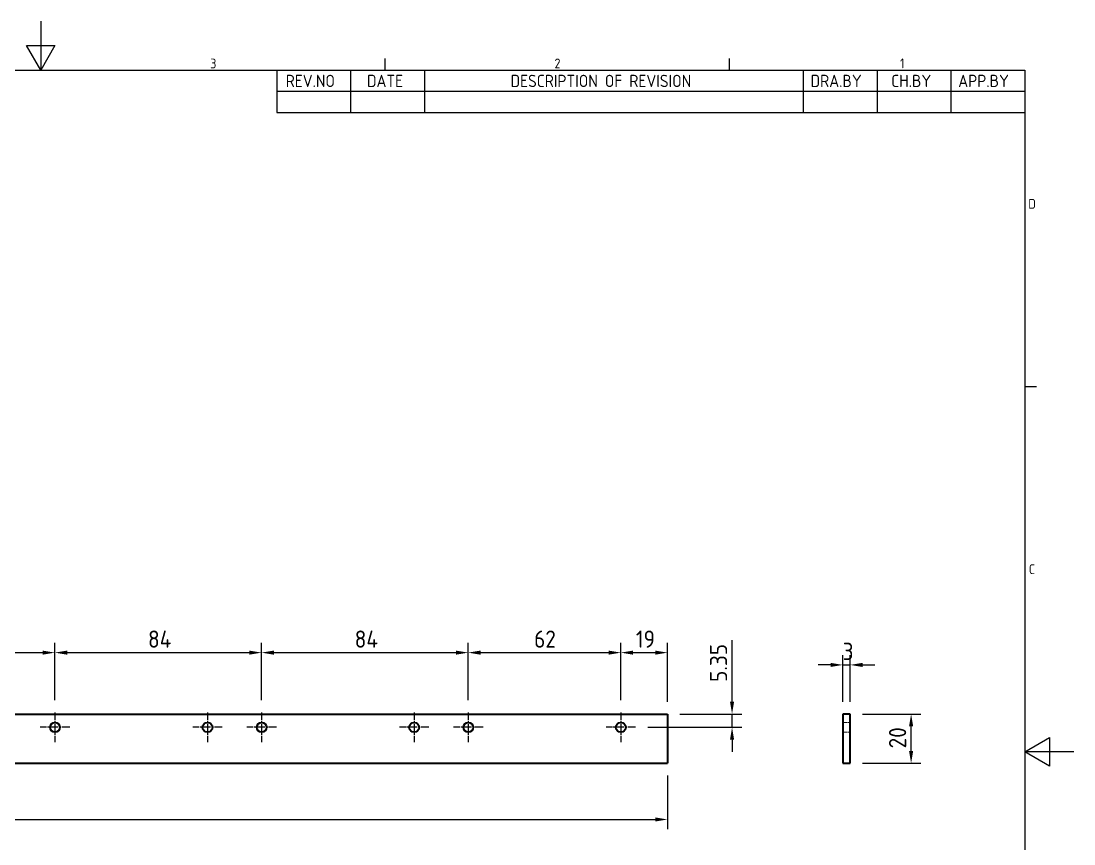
# Model space of a CAD drawing. Header units: millimetres. Extents: x 0 to 840, y 0 to 594.
# Drawn here: x 412 to 840, y 259.6 to 594 of the extents above; entities that cross this region are included whole.
import ezdxf

# ---------------------------------------------------------------- set-up
doc = ezdxf.new("R2010")
doc.units = ezdxf.units.MM
doc.header["$LTSCALE"] = 2
doc.linetypes.add('CHAIN', pattern=[0.35429999999999995, 0.2362, -0.0295, 0.0591, -0.0295])
doc.linetypes.add('DASHED', pattern=[0.2067, 0.1654, -0.0413])
doc.layers.get('0').update_dxf_attribs({"color": 3, "lineweight": 25})
for name, color, linetype, lineweight in [('가려진 것(ISO)', 2, 'DASHED', 18), ('가시적인 것(ISO)', 3, 'Continuous', 40), ('경계(ISO)', 7, 'Continuous', 25), ('기호(ISO)', 5, 'Continuous', 25), ('중심 표식(ISO)', 1, 'Continuous', 25), ('치수(ISO)', 2, 'Continuous', 25)]:
    doc.layers.add(name, color=color, linetype=linetype, lineweight=lineweight)
doc.styles.add('ISO ProportionalPSTEK', font='isocp.shx')
doc.styles.add('문자 텍스트_PSTEK_POSCO', font='isocp.shx')
doc.styles.add('치수 텍스트_PSTEK_POSCO', font='isocp.shx')
doc.dimstyles.new('치수_PSTEK_POSCO', dxfattribs={"dimscale": 2, "dimtxt": 3.5, "dimasz": 2.5, "dimexe": 2, "dimexo": 2.5, "dimgap": 1, "dimtad": 1, "dimrnd": 1e-08, "dimdsep": 46, "dimtxsty": '치수 텍스트_PSTEK_POSCO', "dimcen": 0.09, "dimdle": 10, "dimclrd": 7, "dimclre": 7, "dimclrt": 2, "dimadec": 1, "dimazin": 2, "dimtfac": 1, "dimtmove": 0, "dimatfit": 3, "dimfxl": 0, "dimtolj": 1, "dimlwd": -1, "dimlwe": -1, "dimarcsym": 0})

# ---------------------------------------------------------------- blocks, each defined once
blk = doc.blocks.new('경계 Default Border')
at = {"layer": '경계(ISO)'}
for p, q in [((280, 287.0000076293945), (280, 289.4000053405762)), ((350, 287.0000076293945), (350, 289.4000053405762)), ((410, 222.7499961853027), (412.400016784668, 222.7499961853027))]:
    blk.add_line(p, q, dxfattribs=at)
at = {"layer": '경계(ISO)', "flags": 128}
for points in [[(210, 297.0000076293945), (210, 287.0000076293945), (207.1132469177246, 292.0000076293945), (212.8867530822754, 292.0000076293945), (210, 287.0000076293945)], [(10, 10), (10, 287.0000076293945), (410, 287.0000076293945), (410, 10), (10, 10)], [(420, 148.5000038146973), (410, 148.5000038146973), (415, 151.3867473602295), (415, 145.6132507324219), (410, 148.5000038146973)]]:
    blk.add_lwpolyline(points, dxfattribs=at)
at = {"layer": '경계(ISO)', "color": 2, "char_height": 2.000000029802322, "attachment_point": 7, "style": '문자 텍스트_PSTEK_POSCO'}
for s, insert in [('3', (244.4456930345745, 287.3809296778403)), ('2', (314.418492964537, 287.3809296778403)), ('1', (384.6573774223157, 287.4)), ('D', (410.718846771929, 258.8559296629392)), ('C', (410.8296930082771, 184.6059296629392))]:
    blk.add_mtext(s, dxfattribs=dict(at, insert=insert))
blk = doc.blocks.new('리비전 내역')
at = {"layer": '기호(ISO)'}
for p, q in [((258, 287.0000076293945), (410, 287.0000076293945)), ((258, 287.0000076293945), (258, 282.7200076293945)), ((273, 287.0000076293945), (273, 282.7200076293945)), ((288, 287.0000076293945), (288, 282.7200076293945)), ((365, 287.0000076293945), (365, 282.7200076293945)), ((380, 287.0000076293945), (380, 282.7200076293945)), ((395, 287.0000076293945), (395, 282.7200076293945)), ((410, 287.0000076293945), (410, 282.7200076293945)), ((258, 282.7200076293945), (410, 282.7200076293945)), ((258, 282.7200076293945), (258, 278.4400076293945)), ((273, 282.7200076293945), (273, 278.4400076293945)), ((288, 282.7200076293945), (288, 278.4400076293945)), ((365, 282.7200076293945), (365, 278.4400076293945)), ((380, 282.7200076293945), (380, 278.4400076293945)), ((395, 282.7200076293945), (395, 278.4400076293945)), ((410, 282.7200076293945), (410, 278.4400076293945)), ((258, 278.4400076293945), (410, 278.4400076293945))]:
    blk.add_line(p, q, dxfattribs=at)
at = {"layer": '기호(ISO)', "color": 2, "char_height": 2.5, "attachment_point": 7, "style": 'ISO ProportionalPSTEK'}
for s, insert in [('REV.NO', (259.7871163682308, 283.5831900503393)), ('DATE', (276.3142317728366, 283.5831900503393)), ('DESCRIPTION OF REVISION', (305.5070204333629, 283.5831900503393)), ('DRA.BY', (366.4757339553204, 283.5831900503393)), ('CH.BY', (382.8642915086117, 283.5831900503393)), ('APP.BY', (396.4777339604404, 283.5831900503393))]:
    blk.add_mtext(s, dxfattribs=dict(at, insert=insert))
blk = doc.blocks.new('*D26')
at = {"layer": 'Defpoints', "color": 0, "transparency": 16777216}
for p in [(425.8122246087001, 337.3039460115539), (341.8122246087, 312.9719294136731), (425.8122246087001, 312.9719294136731)]:
    blk.add_point(p, dxfattribs=at)
at = {"layer": '치수(ISO)', "color": 7, "transparency": 16777216}
for p, q in [((341.8122246087, 317.9719294136731), (341.8122246087, 341.3039460115539)), ((425.8122246087001, 317.9719294136731), (425.8122246087001, 341.3039460115539)), ((346.8122246087, 337.3039460115539), (420.8122246087001, 337.3039460115539))]:
    blk.add_line(p, q, dxfattribs=at)
for points in [[(346.8122246087, 338.1372793448872), (346.8122246087, 336.4706126782206), (341.8122246087, 337.3039460115539)], [(420.8122246087001, 338.1372793448872), (420.8122246087001, 336.4706126782206), (425.8122246087001, 337.3039460115539)]]:
    blk.add_solid(points, dxfattribs=at)
at = {"layer": '치수(ISO)', "color": 2, "transparency": 16777216, "insert": (379.6322246087, 342.8039460115539), "char_height": 7, "attachment_point": 4, "style": '치수 텍스트_PSTEK_POSCO'}
blk.add_mtext('\\A1;84', dxfattribs=at)
blk = doc.blocks.new('*D27')
at = {"layer": 'Defpoints', "color": 0, "transparency": 16777216}
for p in [(509.8122246087, 337.3039460115539), (425.8122246087001, 312.9719294136731), (509.8122246087, 312.9719294136731)]:
    blk.add_point(p, dxfattribs=at)
at = {"layer": '치수(ISO)', "color": 7, "transparency": 16777216}
for p, q in [((425.8122246087001, 317.9719294136731), (425.8122246087001, 341.3039460115539)), ((509.8122246087, 317.9719294136731), (509.8122246087, 341.3039460115539)), ((430.8122246087001, 337.3039460115539), (504.8122246087, 337.3039460115539))]:
    blk.add_line(p, q, dxfattribs=at)
for points in [[(430.8122246087001, 338.1372793448872), (430.8122246087001, 336.4706126782206), (425.8122246087001, 337.3039460115539)], [(504.8122246087, 338.1372793448872), (504.8122246087, 336.4706126782206), (509.8122246087, 337.3039460115539)]]:
    blk.add_solid(points, dxfattribs=at)
at = {"layer": '치수(ISO)', "color": 2, "transparency": 16777216, "insert": (463.6322246087001, 342.8039460115539), "char_height": 7, "attachment_point": 4, "style": '치수 텍스트_PSTEK_POSCO'}
blk.add_mtext('\\A1;84', dxfattribs=at)
blk = doc.blocks.new('*D28')
at = {"layer": 'Defpoints', "color": 0, "transparency": 16777216}
for p in [(593.8122246087, 337.3039460115539), (509.8122246087, 312.9719294136731), (593.8122246087, 312.9719294136731)]:
    blk.add_point(p, dxfattribs=at)
at = {"layer": '치수(ISO)', "color": 7, "transparency": 16777216}
for p, q in [((509.8122246087, 317.9719294136731), (509.8122246087, 341.3039460115539)), ((593.8122246087, 317.9719294136731), (593.8122246087, 341.3039460115539)), ((514.8122246087, 337.3039460115539), (588.8122246087, 337.3039460115539))]:
    blk.add_line(p, q, dxfattribs=at)
for points in [[(514.8122246087, 338.1372793448872), (514.8122246087, 336.4706126782206), (509.8122246087, 337.3039460115539)], [(588.8122246087, 338.1372793448872), (588.8122246087, 336.4706126782206), (593.8122246087, 337.3039460115539)]]:
    blk.add_solid(points, dxfattribs=at)
at = {"layer": '치수(ISO)', "color": 2, "transparency": 16777216, "insert": (547.6322246087, 342.8039460115539), "char_height": 7, "attachment_point": 4, "style": '치수 텍스트_PSTEK_POSCO'}
blk.add_mtext('\\A1;84', dxfattribs=at)
blk = doc.blocks.new('*D29')
at = {"layer": 'Defpoints', "color": 0, "transparency": 16777216}
for p in [(655.8122246087, 337.3039460115539), (593.8122246087, 312.9719294136731), (655.8122246087, 312.9719294136731)]:
    blk.add_point(p, dxfattribs=at)
at = {"layer": '치수(ISO)', "color": 7, "transparency": 16777216}
for p, q in [((593.8122246087, 317.9719294136731), (593.8122246087, 341.3039460115539)), ((655.8122246087, 317.9719294136731), (655.8122246087, 341.3039460115539)), ((598.8122246087, 337.3039460115539), (650.8122246087, 337.3039460115539))]:
    blk.add_line(p, q, dxfattribs=at)
for points in [[(598.8122246087, 338.1372793448872), (598.8122246087, 336.4706126782206), (593.8122246087, 337.3039460115539)], [(650.8122246087, 338.1372793448872), (650.8122246087, 336.4706126782206), (655.8122246087, 337.3039460115539)]]:
    blk.add_solid(points, dxfattribs=at)
at = {"layer": '치수(ISO)', "color": 2, "transparency": 16777216, "insert": (620.5625690968891, 342.8046349879318), "char_height": 7, "attachment_point": 4, "style": '치수 텍스트_PSTEK_POSCO'}
blk.add_mtext('\\A1;62', dxfattribs=at)
blk = doc.blocks.new('*D30')
at = {"layer": 'Defpoints', "color": 0, "transparency": 16777216}
for p in [(674.8122246087001, 337.3039460115539), (655.8122246087, 312.9719294136731), (674.8122246087001, 312.3219294136731)]:
    blk.add_point(p, dxfattribs=at)
at = {"layer": '치수(ISO)', "color": 7, "transparency": 16777216}
for p, q in [((655.8122246087, 317.9719294136731), (655.8122246087, 341.3039460115539)), ((674.8122246087001, 317.3219294136731), (674.8122246087001, 341.3039460115539)), ((660.8122246087, 337.3039460115539), (669.8122246087001, 337.3039460115539))]:
    blk.add_line(p, q, dxfattribs=at)
for points in [[(660.8122246087, 338.1372793448872), (660.8122246087, 336.4706126782206), (655.8122246087, 337.3039460115539)], [(669.8122246087001, 338.1372793448872), (669.8122246087001, 336.4706126782206), (674.8122246087001, 337.3039460115539)]]:
    blk.add_solid(points, dxfattribs=at)
at = {"layer": '치수(ISO)', "color": 2, "transparency": 16777216, "insert": (661.9316474321938, 342.8039460115539), "char_height": 7, "attachment_point": 4, "style": '치수 텍스트_PSTEK_POSCO'}
blk.add_mtext('\\A1;19', dxfattribs=at)
blk = doc.blocks.new('*D31')
at = {"layer": 'Defpoints', "color": 0, "transparency": 16777216}
for p in [(70.81222460870012, 292.3219294136731), (674.8122246087001, 292.3219294136731), (674.8122246087001, 269.4927751890197)]:
    blk.add_point(p, dxfattribs=at)
at = {"layer": '치수(ISO)', "color": 7, "transparency": 16777216}
for p, q in [((70.81222460870012, 287.3219294136731), (70.81222460870012, 265.4927751890197)), ((674.8122246087001, 287.3219294136731), (674.8122246087001, 265.4927751890197)), ((75.81222460870012, 269.4927751890197), (669.8122246087001, 269.4927751890197))]:
    blk.add_line(p, q, dxfattribs=at)
for points in [[(75.81222460870012, 270.326108522353), (75.81222460870012, 268.6594418556864), (70.81222460870012, 269.4927751890197)], [(669.8122246087001, 270.326108522353), (669.8122246087001, 268.6594418556864), (674.8122246087001, 269.4927751890197)]]:
    blk.add_solid(points, dxfattribs=at)
at = {"layer": '치수(ISO)', "color": 2, "transparency": 16777216, "insert": (360.2027757898024, 274.9927751890197), "char_height": 7, "attachment_point": 4, "style": '치수 텍스트_PSTEK_POSCO'}
blk.add_mtext('\\A1;604', dxfattribs=at)
blk = doc.blocks.new('*D32')
at = {"layer": 'Defpoints', "color": 0, "transparency": 16777216}
for p in [(674.8122246087001, 312.3219294136731), (661.8122246087, 306.9719294136731), (701.0326063702406, 306.9719294136731)]:
    blk.add_point(p, dxfattribs=at)
at = {"layer": '치수(ISO)', "color": 7, "transparency": 16777216}
for p, q in [((701.0326063702406, 317.3219294136731), (701.0326063702406, 342.3861243489318)), ((679.8122246087001, 312.3219294136731), (705.0326063702406, 312.3219294136731)), ((701.0326063702406, 306.9719294136731), (701.0326063702406, 312.3219294136731)), ((666.8122246087, 306.9719294136731), (705.0326063702406, 306.9719294136731)), ((701.0326063702406, 301.9719294136731), (701.0326063702406, 296.9719294136731))]:
    blk.add_line(p, q, dxfattribs=at)
for points in [[(700.1992730369072, 317.3219294136731), (701.865939703574, 317.3219294136731), (701.0326063702406, 312.3219294136731)], [(700.1992730369072, 301.9719294136731), (701.865939703574, 301.9719294136731), (701.0326063702406, 306.9719294136731)]]:
    blk.add_solid(points, dxfattribs=at)
at = {"layer": '치수(ISO)', "color": 2, "transparency": 16777216, "insert": (695.5326063702405, 325.3961748552708), "char_height": 7, "attachment_point": 4, "rotation": 90, "style": '치수 텍스트_PSTEK_POSCO'}
blk.add_mtext('\\A1;5.35', dxfattribs=at)
blk = doc.blocks.new('*D33')
at = {"layer": 'Defpoints', "color": 0, "transparency": 16777216}
for p in [(749.0568840948602, 332.3219294136731), (746.0568840948602, 312.3219294136731), (749.0568840948602, 312.3219294136731)]:
    blk.add_point(p, dxfattribs=at)
at = {"layer": '치수(ISO)', "color": 7, "transparency": 16777216}
for p, q in [((746.0568840948602, 317.3219294136731), (746.0568840948602, 336.3219294136731)), ((749.0568840948602, 317.3219294136731), (749.0568840948602, 336.3219294136731)), ((741.0568840948602, 332.3219294136731), (736.0568840948602, 332.3219294136731)), ((746.0568840948602, 332.3219294136731), (749.0568840948602, 332.3219294136731)), ((754.0568840948602, 332.3219294136731), (759.0568840948602, 332.3219294136731))]:
    blk.add_line(p, q, dxfattribs=at)
for points in [[(741.0568840948602, 333.1552627470064), (741.0568840948602, 331.4885960803398), (746.0568840948602, 332.3219294136731)], [(754.0568840948602, 333.1552627470064), (754.0568840948602, 331.4885960803398), (749.0568840948602, 332.3219294136731)]]:
    blk.add_solid(points, dxfattribs=at)
at = {"layer": '치수(ISO)', "color": 2, "transparency": 16777216, "insert": (746.0119093480296, 337.8219294136731), "char_height": 7, "attachment_point": 4, "style": '치수 텍스트_PSTEK_POSCO'}
blk.add_mtext('\\A1;3', dxfattribs=at)
blk = doc.blocks.new('*D34')
at = {"layer": 'Defpoints', "color": 0, "transparency": 16777216}
for p in [(749.0568840948602, 312.3219294136731), (773.813151605929, 312.3219294136731), (749.0568840948602, 292.3219294136731)]:
    blk.add_point(p, dxfattribs=at)
at = {"layer": '치수(ISO)', "color": 7, "transparency": 16777216}
for p, q in [((754.0568840948602, 312.3219294136731), (777.813151605929, 312.3219294136731)), ((773.813151605929, 297.3219294136731), (773.813151605929, 307.3219294136731)), ((754.0568840948602, 292.3219294136731), (777.813151605929, 292.3219294136731))]:
    blk.add_line(p, q, dxfattribs=at)
for points in [[(772.9798182725956, 307.3219294136731), (774.6464849392623, 307.3219294136731), (773.813151605929, 312.3219294136731)], [(772.9798182725956, 297.3219294136731), (774.6464849392623, 297.3219294136731), (773.813151605929, 292.3219294136731)]]:
    blk.add_solid(points, dxfattribs=at)
at = {"layer": '치수(ISO)', "color": 2, "transparency": 16777216, "insert": (768.3124626295509, 298.3802955554054), "char_height": 7, "attachment_point": 4, "rotation": 90, "style": '치수 텍스트_PSTEK_POSCO'}
blk.add_mtext('\\A1;20', dxfattribs=at)

msp = doc.modelspace()

# ---------------------------------------------------------------- linework, layer by layer
at = {"layer": '가려진 것(ISO)', "ltscale": 2.856944799423218}
for p, q in [((749.0568840948547, 308.9719294136731), (746.0568840948547, 308.9719294136731)), ((749.0568840948547, 304.9719294136731), (746.0568840948547, 304.9719294136731))]:
    msp.add_line(p, q, dxfattribs=at)
at = {"layer": '가시적인 것(ISO)'}
for p, q in [((70.81222460870016, 312.3219294136731), (674.8122246087001, 312.3219294136731)), ((674.8122246087001, 312.3219294136731), (674.8122246087001, 292.3219294136731)), ((749.0568840948602, 312.3219294136731), (746.0568840948602, 312.3219294136731)), ((746.0568840948602, 312.3219294136731), (746.0568840948602, 292.3219294136731)), ((749.0568840948602, 292.3219294136731), (749.0568840948602, 312.3219294136731)), ((70.81222460870016, 292.321929413673), (674.8122246087001, 292.3219294136731)), ((746.0568840948602, 292.3219294136731), (749.0568840948602, 292.3219294136731))]:
    msp.add_line(p, q, dxfattribs=at)
for centre in [(425.8122246087001, 306.9719294136731), (487.8122246087001, 306.9719294136731), (509.8122246087001, 306.9719294136731), (571.8122246087, 306.9719294136731), (593.8122246087, 306.9719294136731), (655.8122246087, 306.9719294136731)]:
    msp.add_circle(centre, 2, dxfattribs=at)
at = {"layer": '중심 표식(ISO)', "linetype": 'CHAIN', "ltscale": 6.667144298553467}
for p, q in [((425.8122246087001, 312.9719294136731), (425.8122246087001, 300.9719294136731)), ((487.8122246087, 312.9719294136731), (487.8122246087, 300.9719294136731)), ((509.8122246087, 312.9719294136731), (509.8122246087, 300.9719294136731)), ((571.8122246087, 312.9719294136731), (571.8122246087, 300.9719294136731)), ((593.8122246087, 312.9719294136731), (593.8122246087, 300.9719294136731)), ((655.8122246087, 312.9719294136731), (655.8122246087, 300.9719294136731)), ((431.8122246087001, 306.9719294136731), (419.8122246087001, 306.9719294136731)), ((493.8122246087, 306.9719294136731), (481.8122246087, 306.9719294136731)), ((515.8122246087, 306.9719294136731), (503.8122246087, 306.9719294136731)), ((577.8122246087, 306.9719294136731), (565.8122246087, 306.9719294136731)), ((599.8122246087, 306.9719294136731), (587.8122246087, 306.9719294136731)), ((661.8122246087, 306.9719294136731), (649.8122246087001, 306.9719294136731))]:
    msp.add_line(p, q, dxfattribs=at)

# ---------------------------------------------------------------- block references
at = {"xscale": 2, "yscale": 2, "zscale": 2}
msp.add_blockref('경계 Default Border', (0, 0), dxfattribs=at)
at = {"layer": '기호(ISO)', "xscale": 2, "yscale": 2, "zscale": 2}
msp.add_blockref('리비전 내역', (0, 0), dxfattribs=at)

# ---------------------------------------------------------------- dimensions: what is measured, and where the dimension line sits
at = {"layer": '치수(ISO)', "color": 7}
for base, p1, p2, angle, override, picture, middle in [((425.8122246087001, 337.3039460115539), (341.8122246087, 312.9719294136731), (425.8122246087001, 312.9719294136731), 180, {"dimdec": 2, "dimtp": 0, "dimtm": -0, "dimtdec": 2, "dimtofl": 0, "dimatfit": 1}, '*D26', (383.8322246087, 337.3039460115539)), ((509.8122246087, 337.3039460115539), (425.8122246087001, 312.9719294136731), (509.8122246087, 312.9719294136731), 180, {"dimdec": 2, "dimtp": 0, "dimtm": -0, "dimtdec": 2, "dimtofl": 0, "dimatfit": 1}, '*D27', (467.8322246087001, 337.3039460115539)), ((593.8122246087, 337.3039460115539), (509.8122246087, 312.9719294136731), (593.8122246087, 312.9719294136731), 180, {"dimdec": 2, "dimtp": 0, "dimtm": -0, "dimtdec": 2, "dimtofl": 0, "dimatfit": 1}, '*D28', (551.8322246087, 337.3039460115539)), ((655.8122246087, 337.3039460115539), (593.8122246087, 312.9719294136731), (655.8122246087, 312.9719294136731), 180, {"dimdec": 2, "dimtp": 0, "dimtm": -0, "dimtdec": 2, "dimtofl": 0, "dimatfit": 1}, '*D29', (624.8322246087001, 337.3039460115539)), ((674.8122246087001, 337.3039460115539), (655.8122246087, 312.9719294136731), (674.8122246087001, 312.3219294136731), 180, {"dimdec": 2, "dimtp": 0, "dimtm": -0, "dimtdec": 2, "dimtofl": 0, "dimatfit": 1}, '*D30', (665.3322246087, 337.3039460115539)), ((701.0326063702406, 306.9719294136731), (674.8122246087001, 312.3219294136731), (661.8122246087, 306.9719294136731), 270, {"dimdec": 2, "dimtp": 0, "dimtm": -0, "dimtdec": 2, "dimtofl": 1, "dimatfit": 1}, '*D32', (701.0326063702405, 332.8911496021013)), ((749.0568840948602, 332.3219294136731), (746.0568840948602, 312.3219294136731), (749.0568840948602, 312.3219294136731), 180, {"dimdec": 2, "dimtp": 0, "dimtm": -0, "dimtdec": 2, "dimtofl": 1, "dimatfit": 1}, '*D33', (747.5568840948602, 332.3219294136731)), ((773.813151605929, 312.3219294136731), (749.0568840948602, 292.3219294136731), (749.0568840948602, 312.3219294136731), 90, {"dimdec": 2, "dimtp": 0, "dimtm": -0, "dimtdec": 2, "dimtofl": 0, "dimatfit": 1}, '*D34', (773.8131516059289, 302.3219294136731)), ((674.8122246087001, 269.4927751890197), (70.81222460870012, 292.3219294136731), (674.8122246087001, 292.3219294136731), 180, {"dimdec": 2, "dimtp": 0, "dimtm": -0, "dimtdec": 2, "dimtofl": 0, "dimatfit": 1}, '*D31', (367.0622246087001, 269.4927751890197))]:
    dim = msp.add_linear_dim(base=base, p1=p1, p2=p2, angle=angle, dimstyle='치수_PSTEK_POSCO', override=override, dxfattribs=at)
    dim.commit()
    dim.dimension.update_dxf_attribs({"geometry": picture, "text_midpoint": middle, "dimtype": 160})

doc.saveas('drawing.dxf')
